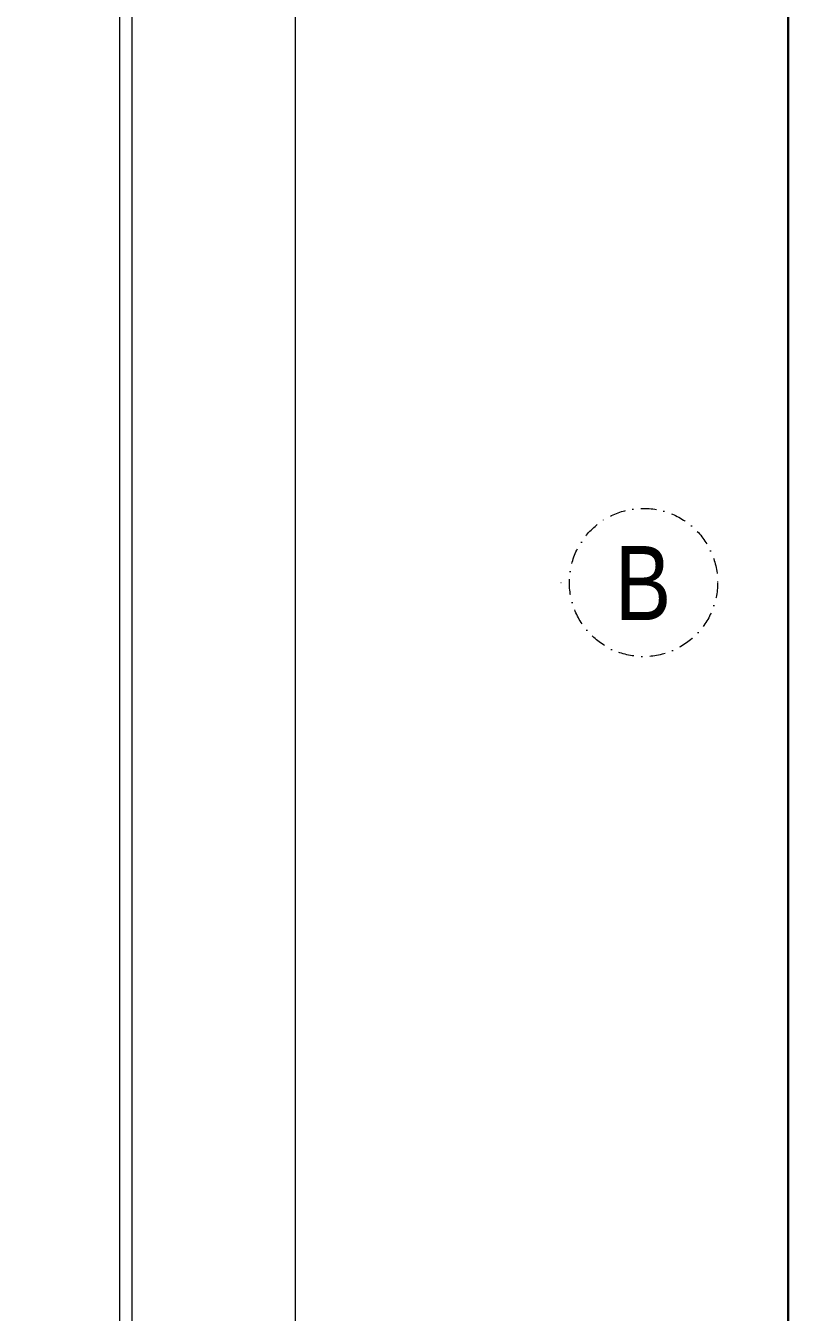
# Model space of a CAD drawing. Header units: centimetres. Extents: x 405464 to 563355, y 50011 to 66875.
# Drawn here: x 518360 to 518977, y 55779 to 56820 of the extents above; entities that cross this region are included whole.
import ezdxf
from ezdxf.enums import TextEntityAlignment as Align

# ---------------------------------------------------------------- set-up
doc = ezdxf.new("R2010")
doc.units = ezdxf.units.CM
doc.linetypes.add('DASHDOT', pattern=[25.4, 12.7, -6.35, 0, -6.35])
doc.layers.get('0').update_dxf_attribs({"lineweight": 9})
for name, color, linetype, lineweight in [('0-KRCN-MİMARİ-220526', 8, 'Continuous', 9), ('0-KRCN-Z-ANTET', 71, 'Continuous', 30), ('A_Aks', 30, 'DASHDOT', 9), ('A_Pencere Doğrama-Ex', 140, 'Continuous', 15), ('M00_Mahal_No$0$MH_Alan', 51, 'Continuous', 9), ('MR_Basamak', 111, 'Continuous', 20)]:
    doc.layers.add(name, color=color, linetype=linetype, lineweight=lineweight)
doc.styles.add('Antet_Style 02', font='swissck.ttf')
doc.styles.add('M00_Mahal_No$0$Kalin01', font='swissk.ttf')
doc.styles.add('M00_Mahal_No$0$Normal', font='swiss.ttf')
doc.styles.add('MAHAL', font='swissc.ttf')

# ---------------------------------------------------------------- blocks, each defined once
blk = doc.blocks.new('1_etap')
at = {"layer": 'A_Aks', "color": 8, "ltscale": 100}
blk.add_line((0, 4050), (1911.9, 4050), dxfattribs=at)
blk.add_line((0, 4050), (1911.9, 4050), dxfattribs=at)
at = {"layer": 'A_Aks', "color": 8}
blk.add_circle((1971.9, 4050), 60, dxfattribs=at)
at = {"layer": 'MR_Basamak', "color": 8}
for p, q in [((1548, -33), (1548, 4733)), ((1558, -33), (1558, 4733))]:
    blk.add_line(p, q, dxfattribs=at)
at = {"color": 8, "linetype": 'ByBlock', "lineweight": -2}
for tag, height, style, p in [('MAHALNO', 15.7, 'M00_Mahal_No$0$Kalin01', (-1403.5, 5183, -22.7)), ('MAHALADI', 25.1, 'M00_Mahal_No$0$Normal', (-1403.5, 5151.6, -22.7)), ('MAHALNO', 9.8, 'M00_Mahal_No$0$Kalin01', (-1049.8, 5038.2)), ('MAHALADI', 15.7, 'M00_Mahal_No$0$Normal', (-1049.8, 5018.6)), ('MAHALNO', 19.6, 'M00_Mahal_No$0$Kalin01', (585.2, 4515.9)), ('MAHALADI', 31.4, 'M00_Mahal_No$0$Normal', (585.2, 4476.7)), ('MAHALNO', 19.6, 'M00_Mahal_No$0$Kalin01', (543.6, 3917.9)), ('MAHALADI', 31.4, 'M00_Mahal_No$0$Normal', (543.6, 3878.7)), ('MAHALNO', 19.6, 'M00_Mahal_No$0$Kalin01', (175.4, 3438.2)), ('MAHALADI', 31.4, 'M00_Mahal_No$0$Normal', (175.4, 3399)), ('MAHALNO', 15.7, 'M00_Mahal_No$0$Kalin01', (662.5, 3278.7)), ('MAHALADI', 25.1, 'M00_Mahal_No$0$Normal', (662.5, 3247.3)), ('MAHALNO', 9.8, 'M00_Mahal_No$0$Kalin01', (928.4, 2524.9)), ('MAHALADI', 15.7, 'M00_Mahal_No$0$Normal', (928.4, 2505.3)), ('MAHALNO', 19.6, 'M00_Mahal_No$0$Kalin01', (683, 1295.9)), ('MAHALADI', 31.4, 'M00_Mahal_No$0$Normal', (683, 1256.7))]:
    blk.add_attdef(tag, text='', height=height, dxfattribs=dict(at, style=style)).set_placement(p, align=Align.MIDDLE_CENTER)
at = {"layer": 'A_Aks', "color": 8, "style": 'Antet_Style 02'}
blk.add_text('B', height=60, dxfattribs=at).set_placement((1971.5, 4049.5), align=Align.MIDDLE_CENTER)
at = {"layer": 'A_Pencere Doğrama-Ex', "color": 8, "style": 'MAHAL'}
for p in [(163.4, 4608.5), (585.7, 4362.5), (584.1, 3781.1), (404.7, 3207), (477.6, 2356.8), (647.1, 1093.3), (160.8, 91.1)]:
    blk.add_attdef('KOT', p, '', height=10, dxfattribs=at)
at = {"layer": 'M00_Mahal_No$0$MH_Alan', "color": 8, "style": 'M00_Mahal_No$0$Normal'}
for height, p in [(25.1, (-1403.5, 5114, -22.7)), (15.7, (-1049.8, 4995.1)), (31.4, (585.2, 4429.6)), (31.4, (543.6, 3831.7)), (31.4, (175.4, 3351.9)), (25.1, (662.5, 3209.7)), (15.7, (928.4, 2481.8)), (31.4, (683, 1209.6))]:
    blk.add_attdef('ALAN', text='', height=height, dxfattribs=at).set_placement(p, align=Align.MIDDLE_CENTER)
blk = doc.blocks.new('A$C9e52caec')
at = {"color": 8}
blk.add_blockref('1_etap', (12530, 57), dxfattribs=at)
at = {"color": 8, "ltscale": 10}
blk.add_lwpolyline([(12564.5, 4987), (14220, 4987), (14220, -173), (12564.5, -173)], close=True, dxfattribs=at)

msp = doc.modelspace()

# ---------------------------------------------------------------- block references
at = {"layer": '0-KRCN-MİMARİ-220526', "rotation": 359.999999999997}
msp.add_blockref('A$C9e52caec', (504358.3, 52262.4, 74), dxfattribs=at)

# ---------------------------------------------------------------- next in the draw order: linework, layer by layer
at = {"layer": '0-KRCN-Z-ANTET'}
msp.add_lwpolyline([(503294.8, 57911.3), (518977.4, 57911.3), (518977.4, 51111.3), (503294.8, 51111.3)], close=True, dxfattribs=at)

doc.saveas('drawing.dxf')
